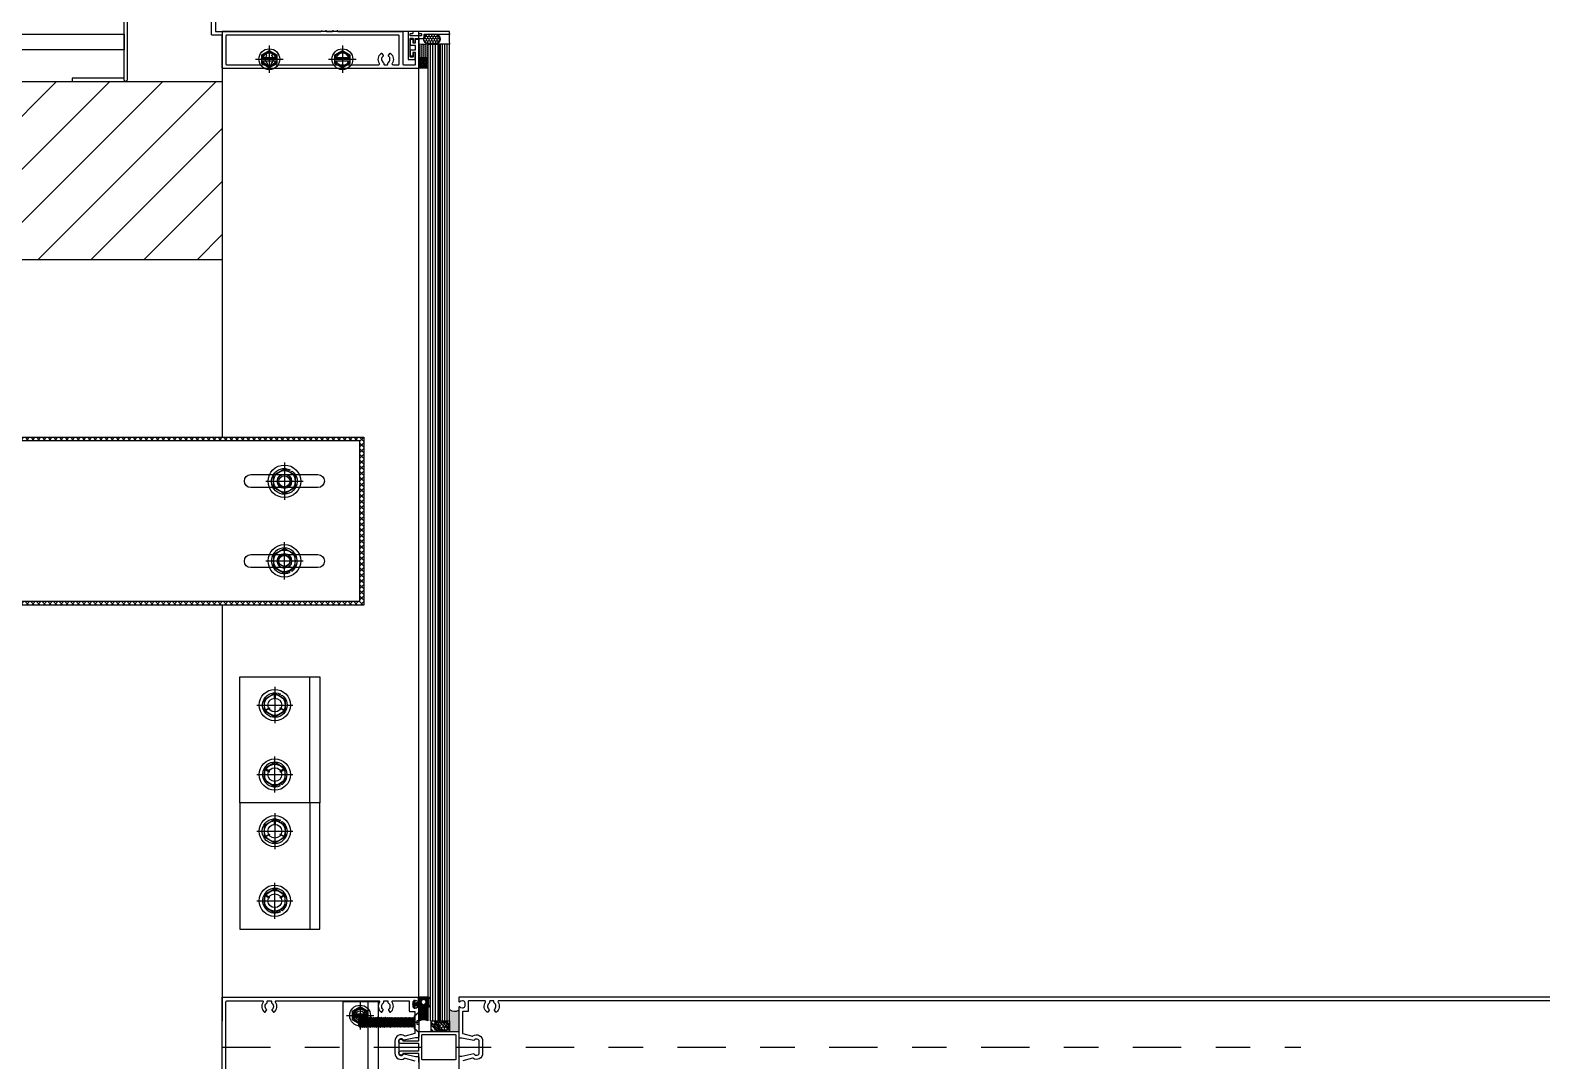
# Model space of a CAD drawing. Header units: millimetres. Extents: x -101 to 3415, y -52 to 1366.
# Drawn here: x 279.962 to 284.343, y 160.56 to 163.547 of the extents above; entities that cross this region are included whole.
import ezdxf

# ---------------------------------------------------------------- set-up
doc = ezdxf.new("R2010")
doc.units = ezdxf.units.MM
doc.linetypes.add('CENTER3', pattern=[0.28, 0.14, -0.05, 0.04, -0.05])
doc.layers.add('00_ARQ', color=8, linetype='Continuous')
doc.layers.add('A-CANCELERIA', color=2, linetype='Continuous')

# ---------------------------------------------------------------- blocks, each defined once
blk = doc.blocks.new('AUDIT_I_220507212152-0')
at = {"layer": 'A-CANCELERIA'}
h = blk.add_hatch(dxfattribs=at)
h.set_pattern_fill('ANSI37', color=256, scale=0.0002, angle=-90, style=0)
h.set_pattern_definition([(45, (268.7374978, -51.6624276), (0.000449012806, -0.000449012806), []), (315, (268.7374978, -51.6624276), (-0.000449012806, -0.000449012806), [])])
edge = h.paths.add_edge_path()
edge.add_line((270.36443, -57.14865), (270.36422, -57.15043))
edge.add_line((270.36422, -57.15043), (270.36422, -57.15164))
edge.add_arc((270.36461, -57.15164), 0.000381, 180, 258.60011)
edge.add_line((270.36453, -57.15202), (270.36673, -57.15246))
edge.add_arc((270.36676, -57.15234), 0.000127, 258.60011, 374.63217)
edge.add_line((270.36688, -57.15231), (270.3666, -57.15123))
edge.add_arc((270.36697, -57.15113), 0.000381, 14.63217, 194.63217, ccw=False)
edge.add_line((270.36734, -57.15104), (270.36791, -57.15323))
edge.add_line((270.36791, -57.15323), (270.36734, -57.15542))
edge.add_arc((270.36697, -57.15532), 0.000381, 165.36783, 345.36783, ccw=False)
edge.add_line((270.3666, -57.15523), (270.36688, -57.15415))
edge.add_arc((270.36676, -57.15412), 0.000127, 345.36783, 461.39989)
edge.add_line((270.36673, -57.15399), (270.36453, -57.15444))
edge.add_arc((270.36461, -57.15481), 0.000381, 101.39989, 180)
edge.add_line((270.36422, -57.15481), (270.36422, -57.155))
edge.add_line((270.36422, -57.155), (270.35787, -57.155))
edge.add_line((270.35787, -57.155), (270.35787, -57.15323))
edge.add_line((270.35787, -57.15323), (270.35787, -57.15043))
edge.add_line((270.35787, -57.15043), (270.35787, -57.14865))
edge.add_line((270.35787, -57.14865), (270.36443, -57.14865))
edge = h.paths.add_edge_path(flags=16)
edge.add_line((270.35991, -57.15158), (270.35991, -57.15208))
edge.add_arc((270.36105, -57.15208), 0.00114, 180, 360)
edge.add_line((270.36219, -57.15208), (270.36219, -57.15158))
edge.add_arc((270.36105, -57.15158), 0.00114, 360, 540)

msp = doc.modelspace()

# ---------------------------------------------------------------- hatches: boundary and pattern name
at = {"layer": '00_ARQ'}
h = msp.add_hatch(dxfattribs=at)
h.set_pattern_fill('HONEY', color=9, scale=0.001372, angle=90, style=0)
h.set_pattern_definition([(90, (302.2196045, 167.4246127), (0.0037721501, 0.0065335572), [0.0043557048, -0.0087114096]), (330, (302.2196045, 167.4246127), (0.00377215146, -0.0065335564), [0.0043557048, -0.0087114096]), (30, (302.2196045, 167.4246127), (0.0075443016, 8e-10), [-0.0087114096, 0.0043557048])])
edge = h.paths.add_edge_path()
edge.add_line((281.1166, 163.5365), (281.1352, 163.5362))
edge.add_arc((281.1352, 163.5217), 0.0145, -90, 90, ccw=False)
edge.add_line((281.1352, 163.5072), (281.1166, 163.5074))
edge.add_arc((281.1166, 163.522), 0.0145, 90, 270, ccw=False)
h = msp.add_hatch(dxfattribs=at)
h.set_pattern_fill('SELLADOR', color=9, scale=0.116152, angle=-90, style=0)
h.set_pattern_definition([(270, (288.525187, 138.3496184), (-0.001170883143, -0.00058544157), [0, -0.001170883143])])
edge = h.paths.add_edge_path()
edge.add_line((281.088, 163.5069), (281.088, 163.4667))
edge.add_line((281.088, 163.4667), (281.1153, 163.4667))
edge.add_line((281.1153, 163.4667), (281.1153, 163.5072))
edge.add_arc((281.1008, 163.5814), 0.0757, 260.2284, 281.065, ccw=False)
h = msp.add_hatch(dxfattribs=at)
h.set_pattern_fill('NORTON', color=9, scale=0.116152, style=0)
h.set_pattern_definition([(180, (284.1886247, 161.7919682), (0, 0.004056067), [0.002341772, -0.004683543]), (60, (284.1886247, 161.7919682), (0.003512657, -0.0020280336), [0.002341772, -0.004683543]), (120, (284.186283, 161.7919682), (0.003512657, 0.0020280336), [0.002341772, -0.004683543]), (60, (284.18238, 161.785208), (0.007025315, -0.004056068), [0, -0.01405063]), (60, (284.1831605, 161.78656), (0.007025315, -0.004056068), [0, -0.01405063]), (60, (284.183941, 161.787912), (0.007025315, -0.004056068), [0, -0.01405063]), (60, (284.184722, 161.789264), (0.007025315, -0.004056068), [0, -0.01405063]), (60, (284.185502, 161.790616), (0.007025315, -0.004056068), [0, -0.01405063]), (60, (284.18238, 161.79332), (0.007025315, -0.004056068), [0, -0.01405063]), (60, (284.1831605, 161.794672), (0.007025315, -0.004056068), [0, -0.01405063]), (60, (284.183941, 161.796024), (0.007025315, -0.004056068), [0, -0.01405063]), (60, (284.184722, 161.797376), (0.007025315, -0.004056068), [0, -0.01405063]), (60, (284.185502, 161.798728), (0.007025315, -0.004056068), [0, -0.01405063]), (60, (284.191552, 161.795686), (0.007025315, -0.004056068), [0, -0.007025315]), (60, (284.190381, 161.796362), (0.007025315, -0.004056068), [0, -0.007025315]), (60, (284.188039, 161.797714), (0.007025315, -0.004056068), [0, -0.007025315]), (60, (284.186868, 161.79839), (0.007025315, -0.004056068), [0, -0.007025315])])
h.paths.add_polyline_path([(281.1153, 163.4377), (281.1153, 163.4667), (281.088, 163.4667), (281.088, 163.4377)])
h = msp.add_hatch(dxfattribs=at)
h.set_pattern_fill('LINE', color=9, scale=0.034297, angle=45, style=0)
h.set_pattern_definition([(45, (-3488.39546, -6.57728), (-0.07699871, 0.07699871), [])])
h.paths.add_polyline_path([(280.518, 162.8819), (226.9508, 162.8819), (226.9508, 163.3987), (280.518, 163.3987)])
h = msp.add_hatch(dxfattribs=at)
h.set_pattern_fill('ANSI37', color=9, scale=0.003658, style=0)
h.set_pattern_definition([(135, (297.866469, 165.621659), (0.008213196, 0.008213196), []), (45, (297.866469, 165.621659), (0.008213196, -0.008213196), [])])
h.paths.add_polyline_path([(279.2234, 161.8918), (280.9176, 161.8918), (280.9176, 162.3564), (279.2234, 162.3564), (279.2234, 162.3674), (280.9286, 162.3674), (280.9286, 161.8808), (279.2234, 161.8808)])
h = msp.add_hatch(dxfattribs=at)
h.set_pattern_fill('DOTS', color=9, scale=0.000457292, style=0)
h.set_pattern_definition([(180, (277.4189479, 169.09927284), (-0.0003629754, 0.0007259508), [0, -0.0007259508])])
edge = h.paths.add_edge_path()
edge.add_ellipse((281.103, 160.6793), major_axis=(0.0255, 0.0255), ratio=1, start_angle=411.4673, end_angle=429.6652, ccw=False)
edge.add_line((281.099, 160.7152), (281.1071, 160.7152))
edge.add_ellipse((281.103, 160.6793), major_axis=(0.0255, 0.0255), ratio=1, start_angle=384.7726, end_angle=398.5327, ccw=False)
edge.add_line((281.1155, 160.7132), (281.1155, 160.6756))
edge.add_ellipse((281.103, 160.6418), major_axis=(0.0255, 0.0255), ratio=1, start_angle=24.7726, end_angle=69.6652)
edge.add_line((281.088, 160.6745), (281.088, 160.7121))
h = msp.add_hatch(dxfattribs=at)
h.set_pattern_fill('CALZAS', color=9, scale=0.123451, style=0)
h.set_pattern_definition([(135, (284.025962, 154.568037), (0.01662926, 0.01662926), [0.12345054, -0.03086263, 0.06172527, -0.03086263]), (135, (284.02804, 154.570115), (0.01662926, 0.01662926), [0.15431317, -0.03086263, 0.03086263, -0.03086263]), (135, (284.03012, 154.572194), (0.01662926, 0.01662926), [0.0925879, -0.00771566, 0.01543132, -0.00771566]), (135, (284.033693, 154.575768), (0.01662926, 0.01662926), [0.2469011, -0.0077157]), (135, (284.036355, 154.57843), (0.01662926, 0.01662926), [0.06172527, -0.001234505, 0, -0.001234505, 0, -0.001234505])])
h.paths.add_polyline_path([(281.1237, 160.6756), (281.1767, 160.6756), (281.1768, 160.6447), (281.1237, 160.6447)])
h = msp.add_hatch(dxfattribs=at)
h.set_pattern_fill('HONEY', color=9, scale=0.001458, angle=90, style=0)
h.set_pattern_definition([(90, (298.770623, 175.122398), (0.0040091729, 0.0069440928), [0.0046293952, -0.0092587904]), (330, (298.770623, 175.122398), (0.00400917434, -0.006944092), [0.0046293952, -0.0092587904]), (30, (298.770623, 175.122398), (0.00801834724, 8e-10), [-0.0092587904, 0.0046293952])])
edge = h.paths.add_edge_path()
edge.add_line((281.1475, 160.6756), (281.1598, 160.6756))
edge.add_arc((281.1598, 160.6602), 0.0154, -90, 90, ccw=False)
edge.add_line((281.1598, 160.6447), (281.1475, 160.6447))
edge.add_arc((281.1475, 160.6602), 0.0154, 90, 270, ccw=False)
h = msp.add_hatch(dxfattribs=at)
h.set_pattern_fill('DOTS', color=9, scale=0.123451, style=0)
h.set_pattern_definition([(270, (277.4189479, 174.2029275), (-0.00065335572, -0.00032667786), [0, -0.00065335572])])
edge = h.paths.add_edge_path()
edge.add_line((281.1767, 160.6756), (281.1773, 160.6756))
edge.add_line((281.1773, 160.6756), (281.1773, 160.6918))
edge.add_line((281.1773, 160.6918), (281.1773, 160.7081))
edge.add_ellipse((281.1924, 160.7278), major_axis=(0.0175, 0.0175), ratio=1, start_angle=187.5562, end_angle=252.7403)
edge.add_line((281.2039, 160.7058), (281.2039, 160.6447))
edge.add_line((281.2039, 160.6447), (281.1774, 160.6447))
edge.add_line((281.1774, 160.6447), (281.1767, 160.6756))

# ---------------------------------------------------------------- linework, layer by layer
at = {"layer": '00_ARQ', "color": 9}
for p, q in [((281.1428, 163.5037, 0.0001), (281.1497, 163.5037, 0.0001)), ((280.9142, 160.6585), (280.9142, 160.6825)), ((281.088, 160.6708), (281.062, 160.6708))]:
    msp.add_line(p, q, dxfattribs=at)
for points in [[(281.088, 160.555), (281.088, 160.5791, 0.414214), (281.0863, 160.5808), (281.043, 160.5808, 0.299044), (281.0414, 160.5798, -0.814098), (281.0299, 160.5821, -0.414214), (281.0359, 160.5881), (281.0863, 160.5881, 0.414214), (281.088, 160.5899), (281.088, 160.6082, 0.414214), (281.0863, 160.6099), (281.0359, 160.6099, -0.999975), (281.0359, 160.6219, -0.299206), (281.0414, 160.6183, 0.299044), (281.043, 160.6172), (281.0863, 160.6172, 0.414214), (281.088, 160.619), (281.088, 160.643, -0.414214), (281.0897, 160.6447, 0), (281.2022, 160.6447, -0.414214), (281.2039, 160.643)], [(280.2431, 163.7764), (280.2431, 163.4033, -1), (280.2339, 163.4033), (280.2339, 163.7857, -0.414214)], [(280.8513, 163.5472, 0.414214), (280.8549, 163.5435), (281.0407, 163.5435, -0.414214), (281.042, 163.5422), (281.042, 163.4487, 0.414214), (281.0434, 163.4473), (281.0775, 163.4473, 0.414214), (281.0788, 163.4487), (281.0788, 163.4816, 0.414214), (281.0775, 163.483), (281.0725, 163.483, 0.414214), (281.0711, 163.4816), (281.0711, 163.473, -0.414214), (281.0697, 163.4716), (281.0652, 163.4716, -0.414214), (281.0639, 163.473), (281.0639, 163.4889, -0.414214), (281.0652, 163.4902), (281.0775, 163.4902, 0.414214), (281.0788, 163.4916), (281.0788, 163.5016, 0.414214), (281.0775, 163.5029), (281.0652, 163.5029, -0.414214), (281.0639, 163.5043), (281.0639, 163.5202, -0.414214), (281.0652, 163.5216), (281.0697, 163.5216, -0.414214), (281.0711, 163.5202), (281.0711, 163.5115, 0.414214), (281.0725, 163.5102), (281.0775, 163.5102, 0.414214), (281.0788, 163.5115), (281.0788, 163.5202, -0.414214), (281.0802, 163.5216), (281.0866, 163.5216, -0.414214), (281.088, 163.5202), (281.088, 163.4377, -0.414214), (281.0867, 163.4364), (280.5194, 163.4364, -0.414214), (280.518, 163.4377), (280.518, 163.5313, 0.414214), (280.5166, 163.5326), (280.489, 163.5326, -0.414214), (280.4876, 163.534), (280.4876, 163.6808, -0.414214)], [(280.4986, 163.6359), (280.4986, 163.5449, 0.414214), (280.4999, 163.5435), (280.803, 163.5435, 0.414214), (280.8066, 163.5472)], [(280.8182, 163.5472, 0.414214), (280.8218, 163.5435), (280.8361, 163.5435, 0.414214), (280.8398, 163.5472)], [(281.1772, 163.5435), (281.089, 163.5435, 0.414214), (281.0867, 163.5413), (281.0867, 163.5403, 0.414214), (281.089, 163.5381), (281.0936, 163.5381, -0.414214), (281.0959, 163.5358), (281.0959, 163.533, -0.414214), (281.0936, 163.5307), (281.0652, 163.5307, -0.414214), (281.0629, 163.533), (281.0629, 163.5358, -0.414214), (281.0652, 163.5381), (281.0698, 163.5381, 0.414214), (281.0721, 163.5403), (281.0721, 163.5413, 0.414214), (281.0698, 163.5435), (281.0584, 163.5435, 0.414214), (281.057, 163.5422), (281.057, 163.4635, 0.414214), (281.0584, 163.4622), (281.0761, 163.4622, 0.414214), (281.0775, 163.4635), (281.0775, 163.4809, 0.414214), (281.0761, 163.4822), (281.0734, 163.4822, 0.414214), (281.072, 163.4809), (281.072, 163.4708, -0.414214), (281.0706, 163.4694), (281.0643, 163.4694, -0.414214), (281.0629, 163.4708), (281.0629, 163.5225, -0.414214), (281.0643, 163.5239), (281.0706, 163.5239, -0.414214), (281.072, 163.5225), (281.072, 163.5124, 0.414214), (281.0734, 163.5111), (281.0761, 163.5111, 0.414214), (281.0775, 163.5124), (281.0775, 163.522, -0.414214), (281.0788, 163.5234), (281.1013, 163.5234, 0.414214), (281.1036, 163.5257), (281.1036, 163.5339, -0.414214), (281.1059, 163.5362), (281.1772, 163.5362), (281.1772, 163.5435)], [(280.6985, 162.2555, -1), (280.6985, 162.22, -1), (280.6985, 162.2605)], [(280.6985, 161.9927, 1), (280.6985, 162.0282, 1), (280.6985, 161.9877)], [(280.518, 160.4556), (280.518, 160.7425, -0.414214), (280.5197, 160.7442), (281.0857, 160.7442, -0.414214), (281.088, 160.7419), (281.088, 160.7324, -0.669376), (281.085, 160.7311, 0.199773), (281.0776, 160.7342), (281.0764, 160.7342, 0.414214), (281.0706, 160.7284), (281.0706, 160.7182, 0.414214), (281.0764, 160.7124), (281.0776, 160.7124, 0.199773), (281.085, 160.7155, -0.669376), (281.088, 160.7142), (281.088, 160.6282, -0.414214), (281.0863, 160.6265), (281.0789, 160.6265), (281.0445, 160.6188, -0.356258), (281.043, 160.6196, 0.808797), (281.0299, 160.6168), (281.0299, 160.5813, 0.808797), (281.043, 160.5785, -0.356258), (281.0445, 160.5792), (281.0789, 160.5716), (281.0863, 160.5716, -0.414214), (281.088, 160.5698), (281.088, 160.4838, -0.669376)], [(280.529, 160.4684), (280.529, 160.7296, -0.414214), (280.5326, 160.7333), (280.6345, 160.7333, -0.597049), (280.6365, 160.7295, 0.385613), (280.641, 160.7005, 0.434031), (280.643, 160.7008), (280.647, 160.7065, 0.384687), (280.6468, 160.7083, -0.496295), (280.6481, 160.7276, 0.251973), (280.6487, 160.7288), (280.6487, 160.7319, -0.414214), (280.6501, 160.7333), (280.6595, 160.7333, -0.414214), (280.6608, 160.7319), (280.6608, 160.7288, 0.251974), (280.6614, 160.7276, -0.496289), (280.6627, 160.7083, 0.384737), (280.6625, 160.7065), (280.6665, 160.7008, 0.433937), (280.6685, 160.7005, 0.38562), (280.673, 160.7295, -0.597036), (280.675, 160.7333), (280.9721, 160.7333, -0.597066), (280.9742, 160.7295, 0.385613), (280.9787, 160.7005, 0.434031), (280.9806, 160.7008), (280.9847, 160.7065, 0.384687), (280.9845, 160.7083, -0.496295), (280.9857, 160.7276, 0.251973), (280.9864, 160.7288), (280.9864, 160.7319, -0.414214), (280.9877, 160.7333), (280.9971, 160.7333, -0.414214), (280.9985, 160.7319), (280.9985, 160.7288, 0.251974), (280.9991, 160.7276, -0.496289), (281.0004, 160.7083, 0.384737), (281.0002, 160.7065), (281.0042, 160.7008, 0.433937), (281.0062, 160.7005, 0.38562), (281.0107, 160.7295, -0.597055), (281.0127, 160.7333), (281.0592, 160.7333, -0.414214), (281.0606, 160.7319), (281.0606, 160.7038, 0.414214), (281.062, 160.7024), (281.0757, 160.7024, -0.414214), (281.077, 160.701), (281.077, 160.6396, -0.339454), (281.0764, 160.6388), (281.0481, 160.6312, -0.221837), (281.0469, 160.6314), (281.0469, 160.6314, 0.606882), (281.0189, 160.6168), (281.0189, 160.5813, 0.608426), (281.047, 160.5667, -0.222929), (281.0482, 160.5669), (281.0764, 160.5594, -0.339454)], [(288.0349, 160.7442), (281.2062, 160.7442, 0.414214), (281.2039, 160.7419), (281.2039, 160.7324, 0.669376), (281.2069, 160.7311, -0.199773), (281.2143, 160.7342), (281.2156, 160.7342, -0.414214), (281.2214, 160.7284), (281.2214, 160.7182, -0.414214), (281.2156, 160.7124), (281.2143, 160.7124, -0.199773), (281.2069, 160.7155, 0.669376), (281.2039, 160.7142), (281.2039, 160.6282, 0.414214), (281.2057, 160.6265), (281.2131, 160.6265), (281.2474, 160.6188, 0.356258), (281.249, 160.6196, -0.808797), (281.2621, 160.6168), (281.2621, 160.5813, -0.808797), (281.249, 160.5785, 0.356258), (281.2474, 160.5792), (281.2131, 160.5716), (281.2057, 160.5716, 0.414214), (281.2039, 160.5698), (281.2039, 160.4838, 0.669376)], [(287.8796, 160.7333), (281.3198, 160.7333, 0.597066), (281.3178, 160.7295, -0.385613), (281.3133, 160.7005, -0.434031), (281.3113, 160.7008), (281.3073, 160.7065, -0.384687), (281.3075, 160.7083, 0.496295), (281.3062, 160.7276, -0.251973), (281.3056, 160.7288), (281.3056, 160.7319, 0.414214), (281.3042, 160.7333), (281.2948, 160.7333, 0.414214), (281.2934, 160.7319), (281.2934, 160.7288, -0.251974), (281.2928, 160.7276, 0.496289), (281.2915, 160.7083, -0.384737), (281.2918, 160.7065), (281.2877, 160.7008, -0.433937), (281.2858, 160.7005, -0.38562), (281.2813, 160.7295, 0.597055), (281.2792, 160.7333), (281.2327, 160.7333, 0.414214), (281.2314, 160.7319), (281.2314, 160.7038, -0.414214), (281.23, 160.7024), (281.2163, 160.7024, 0.414214), (281.2149, 160.701), (281.2149, 160.6396, 0.339454), (281.2155, 160.6388), (281.2439, 160.6312, 0.221837), (281.245, 160.6314), (281.245, 160.6314, -0.606882), (281.273, 160.6168), (281.273, 160.5813, -0.608426), (281.2449, 160.5667, 0.222929), (281.2438, 160.5669), (281.2155, 160.5594, 0.339454)], [(281.2039, 160.643), (281.2039, 160.555, -0.414214)]]:
    msp.add_lwpolyline(points, format="xyb", dxfattribs=at)
at = {"layer": '00_ARQ', "color": 9, "ltscale": 3}
msp.add_lwpolyline([(277.7725, 163.4901), (277.7725, 163.5359), (280.2339, 163.5359), (280.2339, 163.4901)], close=True, dxfattribs=at)
at = {"layer": '00_ARQ', "color": 9}
for points in [[(281.088, 160.6756), (281.088, 163.5435), (280.518, 163.5435), (280.518, 162.3674)], [(280.6547, 163.503), (280.6547, 163.4232)], [(280.8666, 163.503), (280.8666, 163.4232)], [(281.1155, 160.6756), (281.1155, 163.5072), (281.1429, 163.5072), (281.1429, 160.6756)], [(281.1224, 160.6756), (281.1224, 163.5072)], [(281.1292, 160.6756), (281.1292, 163.5072)], [(281.1361, 160.6756), (281.1361, 163.5072)], [(281.1773, 160.6756), (281.1773, 163.5072), (281.1499, 163.5072), (281.1499, 160.6756)], [(281.1568, 160.6756), (281.1568, 163.5072)], [(281.1636, 160.6756), (281.1636, 163.5072)], [(281.1705, 160.6756), (281.1705, 163.5072)], [(280.6149, 163.4631), (280.6946, 163.4631)], [(280.633, 163.4675), (280.6765, 163.4675)], [(280.633, 163.4587), (280.6765, 163.4587)], [(280.8267, 163.4631), (280.9065, 163.4631)], [(280.8448, 163.4675), (280.8884, 163.4675)], [(280.8448, 163.4587), (280.8884, 163.4587)], [(280.2339, 163.4079), (280.0828, 163.4079), (280.0828, 163.3987), (280.2385, 163.3987)], [(280.6985, 162.2936), (280.6985, 162.1853)], [(280.6444, 162.2395), (280.7526, 162.2395)], [(280.6985, 161.9546), (280.6985, 162.0629)], [(280.6444, 162.0087), (280.7526, 162.0087)], [(280.518, 161.8808), (280.518, 160.6756)], [(280.6707, 161.6432), (280.6707, 161.5385)], [(280.6184, 161.5908), (280.723, 161.5908)], [(280.6707, 161.3369), (280.6707, 161.4415)], [(280.6184, 161.3892), (280.723, 161.3892)], [(280.6707, 161.2773), (280.6707, 161.1726)], [(280.6184, 161.225), (280.723, 161.225)], [(280.6707, 160.971), (280.6707, 161.0757)], [(280.6184, 161.0234), (280.723, 161.0234)], [(280.9179, 160.7304), (280.9179, 160.6506)], [(280.9415, 160.4664), (280.9415, 160.7316)], [(280.8781, 160.6905), (280.9578, 160.6905)], [(280.8962, 160.6948), (280.9397, 160.6948)], [(280.8962, 160.6861), (280.9397, 160.6861)], [(280.9142, 160.6585), (280.9152, 160.6601), (280.9181, 160.6816), (280.9163, 160.6847), (280.9155, 160.6847), (280.9142, 160.6825)], [(280.9163, 160.6847), (280.9142, 160.6653)], [(280.9142, 160.6722), (280.9155, 160.6847)], [(280.9181, 160.6816), (280.9195, 160.6816)], [(280.9184, 160.657), (280.9213, 160.6847)], [(280.9192, 160.657), (280.9221, 160.6847)], [(280.9253, 160.6816), (280.9239, 160.6816)], [(280.9242, 160.657), (280.9271, 160.6847)], [(280.9246, 160.6604), (280.9271, 160.6847)], [(280.9246, 160.6762), (280.9253, 160.6816), (280.9271, 160.6847), (280.9279, 160.6847), (280.9297, 160.6816), (280.9268, 160.6601), (280.925, 160.657), (280.9246, 160.657)], [(280.9246, 160.657), (280.9246, 160.6816), (280.9253, 160.6816)], [(280.925, 160.657), (280.9279, 160.6847)], [(280.9279, 160.6847), (280.925, 160.657)], [(280.9311, 160.6816), (280.9297, 160.6816)], [(280.9297, 160.6816), (280.9311, 160.6816)], [(280.93, 160.657), (280.933, 160.6847)], [(280.9304, 160.6604), (280.933, 160.6847)], [(280.9304, 160.6762), (280.9311, 160.6816), (280.933, 160.6847), (280.9337, 160.6847), (280.9355, 160.6816), (280.9326, 160.6601), (280.9308, 160.657), (280.9304, 160.657)], [(280.9304, 160.657), (280.9304, 160.6816), (280.9311, 160.6816)], [(280.9308, 160.657), (280.9337, 160.6847)], [(280.9337, 160.6847), (280.9308, 160.657)], [(280.9369, 160.6816), (280.9355, 160.6816)], [(280.9355, 160.6816), (280.9369, 160.6816)], [(280.9359, 160.657), (280.9388, 160.6847)], [(280.9395, 160.6847), (280.9366, 160.657)], [(280.9413, 160.6816), (280.9428, 160.6816)], [(280.9417, 160.657), (280.9446, 160.6847)], [(280.9424, 160.657), (280.9453, 160.6847)], [(280.9486, 160.6816), (280.9471, 160.6816)], [(280.9475, 160.657), (280.9504, 160.6847)], [(280.9511, 160.6847), (280.9482, 160.657)], [(280.9529, 160.6816), (280.9544, 160.6816)], [(280.9533, 160.657), (280.9562, 160.6847)], [(280.954, 160.657), (280.9569, 160.6847)], [(280.9602, 160.6816), (280.9587, 160.6816)], [(280.9591, 160.657), (280.962, 160.6847)], [(280.9598, 160.657), (280.9627, 160.6847)], [(280.966, 160.6816), (280.9645, 160.6816)], [(280.9649, 160.657), (280.9678, 160.6847)], [(280.9685, 160.6847), (280.9656, 160.657)], [(280.9703, 160.6816), (280.9718, 160.6816)], [(280.9707, 160.657), (280.9736, 160.6847)], [(280.9714, 160.657), (280.9743, 160.6847)], [(280.9776, 160.6816), (280.9761, 160.6816)], [(280.9765, 160.657), (280.9794, 160.6847)], [(280.9801, 160.6847), (280.9772, 160.657)], [(280.982, 160.6816), (280.9834, 160.6816)], [(280.9823, 160.657), (280.9852, 160.6847)], [(280.983, 160.657), (280.9859, 160.6847)], [(280.9892, 160.6816), (280.9878, 160.6816)], [(280.9881, 160.657), (280.991, 160.6847)], [(280.9918, 160.6847), (280.9889, 160.657)], [(280.9936, 160.6816), (280.995, 160.6816)], [(280.9939, 160.657), (280.9968, 160.6847)], [(280.9947, 160.657), (280.9976, 160.6847)], [(281.0008, 160.6816), (280.9994, 160.6816)], [(281.0001, 160.6604), (281.0026, 160.6847)], [(281.0001, 160.6762), (281.0008, 160.6816), (281.0026, 160.6847), (281.0034, 160.6847), (281.0052, 160.6816), (281.0023, 160.6601), (281.0005, 160.657), (281.0001, 160.657)], [(281.0001, 160.657), (281.0001, 160.6816), (281.0008, 160.6816)], [(281.0005, 160.657), (281.0034, 160.6847)], [(281.0066, 160.6816), (281.0052, 160.6816)], [(281.0055, 160.657), (281.0085, 160.6847)], [(281.0092, 160.6847), (281.0063, 160.657)], [(281.011, 160.6816), (281.0124, 160.6816)], [(281.0114, 160.657), (281.0143, 160.6847)], [(281.0121, 160.657), (281.015, 160.6847)], [(281.0183, 160.6816), (281.0168, 160.6816)], [(281.0172, 160.657), (281.0201, 160.6847)], [(281.0208, 160.6847), (281.0179, 160.657)], [(281.0226, 160.6816), (281.0241, 160.6816)], [(281.023, 160.657), (281.0259, 160.6847)], [(281.0237, 160.657), (281.0266, 160.6847)], [(281.0299, 160.6816), (281.0284, 160.6816)], [(281.0288, 160.657), (281.0317, 160.6847)], [(281.0295, 160.657), (281.0324, 160.6847)], [(281.0357, 160.6816), (281.0342, 160.6816)], [(281.0346, 160.657), (281.0375, 160.6847)], [(281.0382, 160.6847), (281.0353, 160.657)], [(281.04, 160.6816), (281.0415, 160.6816)], [(281.0404, 160.657), (281.0433, 160.6847)], [(281.0411, 160.657), (281.044, 160.6847)], [(281.0473, 160.6816), (281.0458, 160.6816)], [(281.0462, 160.657), (281.0491, 160.6847)], [(281.0498, 160.6847), (281.0469, 160.657)], [(281.0516, 160.6816), (281.0531, 160.6816)], [(281.052, 160.657), (281.0549, 160.6847)], [(281.0527, 160.657), (281.0556, 160.6847)], [(281.0589, 160.6816), (281.0575, 160.6816)], [(281.0578, 160.657), (281.0607, 160.6847)], [(281.0614, 160.6847), (281.0585, 160.657)], [(281.0633, 160.6816), (281.0647, 160.6816)], [(281.0636, 160.657), (281.0665, 160.6847)], [(281.0643, 160.657), (281.0673, 160.6847)], [(281.0705, 160.6816), (281.0691, 160.6816)], [(281.0694, 160.657), (281.0723, 160.6847)], [(281.0731, 160.6847), (281.0702, 160.657)], [(281.0752, 160.657), (281.0734, 160.6601), (281.0756, 160.6762)], [(281.0749, 160.6816), (281.0756, 160.6816)], [(280.9152, 160.6601), (280.9166, 160.6601)], [(280.9224, 160.6601), (280.921, 160.6601)], [(280.9282, 160.6601), (280.9268, 160.6601)], [(280.9268, 160.6601), (280.9282, 160.6601)], [(280.934, 160.6601), (280.9326, 160.6601)], [(280.9326, 160.6601), (280.934, 160.6601)], [(280.9384, 160.6601), (280.9398, 160.6601)], [(280.9457, 160.6601), (280.9442, 160.6601)], [(280.95, 160.6601), (280.9515, 160.6601)], [(280.9573, 160.6601), (280.9558, 160.6601)], [(280.9631, 160.6601), (280.9616, 160.6601)], [(280.9674, 160.6601), (280.9689, 160.6601)], [(280.9747, 160.6601), (280.9732, 160.6601)], [(280.9756, 160.6665), (280.9747, 160.6601), (280.9756, 160.6586)], [(280.9791, 160.6601), (280.9805, 160.6601)], [(280.9863, 160.6601), (280.9849, 160.6601)], [(280.9907, 160.6601), (280.9921, 160.6601)], [(280.9979, 160.6601), (280.9965, 160.6601)], [(281.0037, 160.6601), (281.0023, 160.6601)], [(281.0081, 160.6601), (281.0095, 160.6601)], [(281.0153, 160.6601), (281.0139, 160.6601)], [(281.0197, 160.6601), (281.0212, 160.6601)], [(281.027, 160.6601), (281.0255, 160.6601)], [(281.0328, 160.6601), (281.0313, 160.6601)], [(281.0371, 160.6601), (281.0386, 160.6601)], [(281.0444, 160.6601), (281.0429, 160.6601)], [(281.0453, 160.6665), (281.0444, 160.6601), (281.0453, 160.6586)], [(281.0487, 160.6601), (281.0502, 160.6601)], [(281.056, 160.6601), (281.0545, 160.6601)], [(281.0604, 160.6601), (281.0618, 160.6601)], [(281.0676, 160.6601), (281.0662, 160.6601)], [(281.072, 160.6601), (281.0734, 160.6601)], [(281.0752, 160.657), (281.0756, 160.6604)], [(281.0756, 160.657), (281.0752, 160.657)]]:
    msp.add_lwpolyline(points, dxfattribs=at)
for points in [[(281.0311, 163.4487), (281.0311, 163.5313, 0.414214), (281.0297, 163.5326), (280.5304, 163.5326, 0.414214), (280.529, 163.5313), (280.529, 163.4487, 0.414214), (280.5304, 163.4473), (280.6345, 163.4473, 0.597049), (280.6365, 163.4511, -0.385613), (280.641, 163.4801, -0.434031), (280.643, 163.4798), (280.647, 163.4741, -0.384687), (280.6468, 163.4723, 0.496295), (280.648, 163.453, -0.251973), (280.6487, 163.4518), (280.6487, 163.4487, 0.414214), (280.65, 163.4473), (280.6594, 163.4473, 0.414214), (280.6608, 163.4487), (280.6608, 163.4518, -0.251974), (280.6614, 163.453, 0.496289), (280.6627, 163.4723, -0.384737), (280.6625, 163.4741), (280.6665, 163.4798, -0.433937), (280.6685, 163.4801, -0.38562), (280.673, 163.4511, 0.597036), (280.675, 163.4473), (280.9721, 163.4473, 0.597066), (280.9742, 163.4511, -0.385613), (280.9786, 163.4801, -0.434031), (280.9806, 163.4798), (280.9847, 163.4741, -0.384687), (280.9844, 163.4723, 0.496295), (280.9857, 163.453, -0.251973), (280.9863, 163.4518), (280.9863, 163.4487, 0.414214), (280.9877, 163.4473), (280.9971, 163.4473, 0.414214), (280.9985, 163.4487), (280.9985, 163.4518, -0.251974), (280.9991, 163.453, 0.496289), (281.0004, 163.4723, -0.384737), (281.0002, 163.4741), (281.0042, 163.4798, -0.433937), (281.0062, 163.4801, -0.38562), (281.0107, 163.4511, 0.597055), (281.0127, 163.4473), (281.0297, 163.4473, 0.414214)], [(281.1166, 163.5365), (281.1352, 163.5362, -1), (281.1352, 163.5072), (281.1166, 163.5074, -1)], [(281.1352, 163.5362), (281.176, 163.5362, 0.334652), (281.1773, 163.5372, 0.085004), (281.1772, 163.5072), (281.1497, 163.5072), (281.1352, 163.5072, 0.999836)], [(280.6761, 163.4675), (280.6729, 163.4675, 0.788045), (280.6366, 163.4675), (280.6334, 163.4675, -0.816497)], [(280.6729, 163.4675), (280.6366, 163.4675, -0.788045)], [(280.8879, 163.4675), (280.8847, 163.4675, 0.788045), (280.8485, 163.4675), (280.8452, 163.4675, -0.816497)], [(280.8847, 163.4675), (280.8485, 163.4675, -0.788045)], [(281.088, 163.5069), (281.088, 163.4667), (281.1153, 163.4667), (281.1153, 163.5072, -0.091168)], [(280.6729, 163.4587), (280.6761, 163.4587, -0.816497), (280.6334, 163.4587), (280.6366, 163.4587, 0.788045)], [(280.6366, 163.4587), (280.6729, 163.4587, -0.788045)], [(280.8847, 163.4587), (280.8879, 163.4587, -0.816497), (280.8452, 163.4587), (280.8485, 163.4587, 0.788045)], [(280.8485, 163.4587), (280.8847, 163.4587, -0.788045)], [(280.7958, 162.2214), (280.6012, 162.2214, -1), (280.6012, 162.2591), (280.7958, 162.2591, -1)], [(280.715, 162.266), (280.7205, 162.2691, -23.873298), (280.7152, 162.2724), (280.7096, 162.2692)], [(280.7958, 161.9891), (280.6012, 161.9891, -1), (280.6012, 162.0268), (280.7958, 162.0268, -1)], [(280.715, 161.9822), (280.7205, 161.9791, 23.873298), (280.7152, 161.9758), (280.7096, 161.979)], [(280.6866, 161.6164), (280.6918, 161.6194, -23.873298), (280.6867, 161.6225), (280.6814, 161.6194)], [(280.67, 161.6089), (280.67, 161.6202, -1), (280.6714, 161.6202), (280.6714, 161.6089, -1)], [(280.6554, 161.5812), (280.6456, 161.5755, -1), (280.6449, 161.5767), (280.6547, 161.5824, -1)], [(280.6867, 161.5824), (280.6965, 161.5767, -1), (280.6958, 161.5755), (280.686, 161.5812, -1)], [(280.6866, 161.3636), (280.6918, 161.3606, 23.873298), (280.6867, 161.3575), (280.6814, 161.3606)], [(280.6554, 161.3988), (280.6456, 161.4045, 1), (280.6449, 161.4033), (280.6547, 161.3976, 1)], [(280.67, 161.3711), (280.67, 161.3598, 1), (280.6714, 161.3598), (280.6714, 161.3711, 1)], [(280.6867, 161.3976), (280.6965, 161.4033, 1), (280.6958, 161.4045), (280.686, 161.3988, 1)], [(280.6866, 161.2505), (280.6918, 161.2535, -23.873298), (280.6867, 161.2567), (280.6814, 161.2535)], [(280.67, 161.243), (280.67, 161.2544, -1), (280.6714, 161.2544), (280.6714, 161.243, -1)], [(280.6554, 161.2154), (280.6456, 161.2097, -1), (280.6449, 161.2109), (280.6547, 161.2166, -1)], [(280.6867, 161.2166), (280.6965, 161.2109, -1), (280.6958, 161.2097), (280.686, 161.2154, -1)], [(280.6866, 160.9978), (280.6918, 160.9948, 23.873298), (280.6867, 160.9917), (280.6814, 160.9948)], [(280.6554, 161.033), (280.6456, 161.0387, 1), (280.6449, 161.0374), (280.6547, 161.0318, 1)], [(280.6867, 161.0318), (280.6965, 161.0374, 1), (280.6958, 161.0387), (280.686, 161.033, 1)], [(280.67, 161.0053), (280.67, 160.994, 1), (280.6714, 160.994), (280.6714, 161.0053, 1)], [(280.9481, 160.6905, -1), (280.8877, 160.6905, -1)], [(280.9393, 160.6948), (280.9361, 160.6948, 0.788045), (280.8998, 160.6948), (280.8966, 160.6948, -0.816497)], [(280.9393, 160.6948), (280.9361, 160.6948, 0.788045), (280.8998, 160.6948), (280.8966, 160.6948, -0.816497)], [(281.0865, 160.7442), (281.0874, 160.7361), (281.0874, 160.7305, -0.357068), (281.086, 160.7288), (281.0759, 160.7268, -0.554492), (281.0753, 160.7275), (281.0766, 160.7324, 1), (281.0732, 160.7333), (281.0706, 160.7233), (281.0732, 160.7133, 1), (281.0766, 160.7142), (281.0753, 160.7191, -0.554492), (281.0759, 160.7198), (281.086, 160.7178, -0.357068), (281.0874, 160.7161), (281.0874, 160.7152), (281.1165, 160.7152), (281.1165, 160.7233), (281.1165, 160.7233), (281.1165, 160.7361), (281.1165, 160.7361), (281.1165, 160.7442)], [(281.086, 160.7178), (281.0759, 160.7198, 0.554492), (281.0753, 160.7191), (281.0766, 160.7142, -1), (281.0732, 160.7133), (281.0706, 160.7233), (281.0732, 160.7333, -1), (281.0766, 160.7324), (281.0753, 160.7275, 0.554492), (281.0759, 160.7268), (281.086, 160.7288, 0.357068), (281.0874, 160.7305), (281.0874, 160.7361), (281.0865, 160.7442), (281.1182, 160.7442), (281.1165, 160.7361), (281.1165, 160.7233), (281.1182, 160.7152), (281.0874, 160.7152), (281.0874, 160.7161, 0.357068)], [(280.9361, 160.6861), (280.9393, 160.6861, -0.816497), (280.8966, 160.6861), (280.8998, 160.6861, 0.788045)], [(280.8966, 160.6861), (280.8998, 160.6861, 0.788045), (280.9361, 160.6861), (280.9393, 160.6861, -0.816497)], [(280.9361, 160.6948), (280.8998, 160.6948, -0.788045)], [(280.9361, 160.6948), (280.8998, 160.6948, -0.788045)], [(280.8998, 160.6861), (280.9361, 160.6861, -0.788045)], [(280.8998, 160.6861), (280.9361, 160.6861, -0.788045)], [(281.1475, 160.6756), (281.1598, 160.6756, -1), (281.1598, 160.6447), (281.1475, 160.6447, -1)]]:
    msp.add_lwpolyline(points, format="xyb", close=True, dxfattribs=at)
for points in [[(280.633, 163.4757), (280.6547, 163.4882), (280.6765, 163.4757), (280.6765, 163.4505), (280.6547, 163.438), (280.633, 163.4505)], [(280.8448, 163.4757), (280.8666, 163.4882), (280.8884, 163.4757), (280.8884, 163.4505), (280.8666, 163.438), (280.8448, 163.4505)], [(281.1153, 163.4377), (281.1153, 163.4667), (281.088, 163.4667), (281.088, 163.4377)], [(280.518, 162.8819), (226.9508, 162.8819), (226.9508, 163.3987), (280.518, 163.3987)], [(279.2234, 161.8918), (280.9176, 161.8918), (280.9176, 162.3564), (279.2234, 162.3564), (279.2234, 162.3674), (280.9286, 162.3674), (280.9286, 161.8808), (279.2234, 161.8808)], [(280.9176, 162.3564), (279.2597, 162.3564), (279.2597, 161.8918), (280.9176, 161.8918)], [(280.6985, 162.2756), (280.7298, 162.2575), (280.7298, 162.2214), (280.6985, 162.2034), (280.6673, 162.2214), (280.6673, 162.2575)], [(280.6985, 161.9726), (280.7298, 161.9907), (280.7298, 162.0268), (280.6985, 162.0448), (280.6673, 162.0268), (280.6673, 161.9907)], [(280.8014, 161.3071), (280.5691, 161.3071), (280.5691, 161.6729), (280.8014, 161.6729)], [(280.8014, 161.3071), (280.7723, 161.3071), (280.7723, 161.6729), (280.8014, 161.6729)], [(280.6707, 161.6255), (280.7008, 161.6082), (280.7008, 161.5735), (280.6707, 161.5561), (280.6406, 161.5735), (280.6406, 161.6082)], [(280.6707, 161.3545), (280.7008, 161.3718), (280.7008, 161.4066), (280.6707, 161.4239), (280.6406, 161.4066), (280.6406, 161.3718)], [(280.8014, 161.3071), (280.5691, 161.3071), (280.5691, 160.9413), (280.8014, 160.9413)], [(280.8014, 161.3071), (280.7723, 161.3071), (280.7723, 160.9413), (280.8014, 160.9413)], [(280.6707, 161.2597), (280.7008, 161.2423), (280.7008, 161.2076), (280.6707, 161.1903), (280.6406, 161.2076), (280.6406, 161.2423)], [(280.6707, 160.9886), (280.7008, 161.006), (280.7008, 161.0407), (280.6707, 161.0581), (280.6406, 161.0407), (280.6406, 161.006)], [(280.9706, 160.4664), (280.8689, 160.4664), (280.8689, 160.7316), (280.9706, 160.7316)], [(280.8962, 160.7031), (280.9179, 160.7156), (280.9397, 160.7031), (280.9397, 160.6779), (280.9179, 160.6653), (280.8962, 160.6779)], [(280.8962, 160.7031), (280.8962, 160.6779), (280.9179, 160.6653), (280.9397, 160.6779), (280.9397, 160.7031), (280.9179, 160.7156)], [(280.8962, 160.6948), (280.9397, 160.6948), (280.9397, 160.6861), (280.8962, 160.6861)], [(280.9184, 160.657), (280.9166, 160.6601), (280.9195, 160.6816), (280.9213, 160.6847), (280.9221, 160.6847), (280.9239, 160.6816), (280.921, 160.6601), (280.9192, 160.657)], [(280.9279, 160.6847), (280.9271, 160.6847), (280.9253, 160.6816), (280.9224, 160.6601), (280.9242, 160.657), (280.925, 160.657), (280.9268, 160.6601), (280.9297, 160.6816)], [(280.9337, 160.6847), (280.933, 160.6847), (280.9311, 160.6816), (280.9282, 160.6601), (280.93, 160.657), (280.9308, 160.657), (280.9326, 160.6601), (280.9355, 160.6816)], [(280.9395, 160.6847), (280.9388, 160.6847), (280.9369, 160.6816), (280.934, 160.6601), (280.9359, 160.657), (280.9366, 160.657), (280.9384, 160.6601), (280.9413, 160.6816)], [(280.9417, 160.657), (280.9398, 160.6601), (280.9428, 160.6816), (280.9446, 160.6847), (280.9453, 160.6847), (280.9471, 160.6816), (280.9442, 160.6601), (280.9424, 160.657)], [(280.9511, 160.6847), (280.9504, 160.6847), (280.9486, 160.6816), (280.9457, 160.6601), (280.9475, 160.657), (280.9482, 160.657), (280.95, 160.6601), (280.9529, 160.6816)], [(280.9533, 160.657), (280.9515, 160.6601), (280.9544, 160.6816), (280.9562, 160.6847), (280.9569, 160.6847), (280.9587, 160.6816), (280.9558, 160.6601), (280.954, 160.657)], [(280.9591, 160.657), (280.9573, 160.6601), (280.9602, 160.6816), (280.962, 160.6847), (280.9627, 160.6847), (280.9645, 160.6816), (280.9616, 160.6601), (280.9598, 160.657)], [(280.9685, 160.6847), (280.9678, 160.6847), (280.966, 160.6816), (280.9631, 160.6601), (280.9649, 160.657), (280.9656, 160.657), (280.9674, 160.6601), (280.9703, 160.6816)], [(280.9707, 160.657), (280.9689, 160.6601), (280.9718, 160.6816), (280.9736, 160.6847), (280.9743, 160.6847), (280.9761, 160.6816), (280.9732, 160.6601), (280.9714, 160.657)], [(280.9801, 160.6847), (280.9794, 160.6847), (280.9776, 160.6816), (280.9747, 160.6601), (280.9765, 160.657), (280.9772, 160.657), (280.9791, 160.6601), (280.982, 160.6816)], [(280.9823, 160.657), (280.9805, 160.6601), (280.9834, 160.6816), (280.9852, 160.6847), (280.9859, 160.6847), (280.9878, 160.6816), (280.9849, 160.6601), (280.983, 160.657)], [(280.9918, 160.6847), (280.991, 160.6847), (280.9892, 160.6816), (280.9863, 160.6601), (280.9881, 160.657), (280.9889, 160.657), (280.9907, 160.6601), (280.9936, 160.6816)], [(280.9939, 160.657), (280.9921, 160.6601), (280.995, 160.6816), (280.9968, 160.6847), (280.9976, 160.6847), (280.9994, 160.6816), (280.9965, 160.6601), (280.9947, 160.657)], [(281.0092, 160.6847), (281.0085, 160.6847), (281.0066, 160.6816), (281.0037, 160.6601), (281.0055, 160.657), (281.0063, 160.657), (281.0081, 160.6601), (281.011, 160.6816)], [(281.0114, 160.657), (281.0095, 160.6601), (281.0124, 160.6816), (281.0143, 160.6847), (281.015, 160.6847), (281.0168, 160.6816), (281.0139, 160.6601), (281.0121, 160.657)], [(281.0208, 160.6847), (281.0201, 160.6847), (281.0183, 160.6816), (281.0153, 160.6601), (281.0172, 160.657), (281.0179, 160.657), (281.0197, 160.6601), (281.0226, 160.6816)], [(281.023, 160.657), (281.0212, 160.6601), (281.0241, 160.6816), (281.0259, 160.6847), (281.0266, 160.6847), (281.0284, 160.6816), (281.0255, 160.6601), (281.0237, 160.657)], [(281.0288, 160.657), (281.027, 160.6601), (281.0299, 160.6816), (281.0317, 160.6847), (281.0324, 160.6847), (281.0342, 160.6816), (281.0313, 160.6601), (281.0295, 160.657)], [(281.0382, 160.6847), (281.0375, 160.6847), (281.0357, 160.6816), (281.0328, 160.6601), (281.0346, 160.657), (281.0353, 160.657), (281.0371, 160.6601), (281.04, 160.6816)], [(281.0404, 160.657), (281.0386, 160.6601), (281.0415, 160.6816), (281.0433, 160.6847), (281.044, 160.6847), (281.0458, 160.6816), (281.0429, 160.6601), (281.0411, 160.657)], [(281.0498, 160.6847), (281.0491, 160.6847), (281.0473, 160.6816), (281.0444, 160.6601), (281.0462, 160.657), (281.0469, 160.657), (281.0487, 160.6601), (281.0516, 160.6816)], [(281.052, 160.657), (281.0502, 160.6601), (281.0531, 160.6816), (281.0549, 160.6847), (281.0556, 160.6847), (281.0575, 160.6816), (281.0545, 160.6601), (281.0527, 160.657)], [(281.0614, 160.6847), (281.0607, 160.6847), (281.0589, 160.6816), (281.056, 160.6601), (281.0578, 160.657), (281.0585, 160.657), (281.0604, 160.6601), (281.0633, 160.6816)], [(281.0636, 160.657), (281.0618, 160.6601), (281.0647, 160.6816), (281.0665, 160.6847), (281.0673, 160.6847), (281.0691, 160.6816), (281.0662, 160.6601), (281.0643, 160.657)], [(281.0731, 160.6847), (281.0723, 160.6847), (281.0705, 160.6816), (281.0676, 160.6601), (281.0694, 160.657), (281.0702, 160.657), (281.072, 160.6601), (281.0749, 160.6816)], [(281.088, 160.6756), (281.0823, 160.6756), (281.0823, 160.6661), (281.088, 160.6661), (281.088, 160.6415), (281.0756, 160.6519), (281.0756, 160.6898), (281.088, 160.7002)], [(281.1237, 160.6756), (281.1767, 160.6756), (281.1768, 160.6447), (281.1237, 160.6447)]]:
    msp.add_lwpolyline(points, close=True, dxfattribs=at)
at = {"layer": '00_ARQ', "color": 9, "const_width": 0.00457}
msp.add_lwpolyline([(281.1463, 160.6756), (281.1463, 163.5039)], dxfattribs=at)
at = {"layer": '00_ARQ', "color": 9, "elevation": -0.0001}
msp.add_lwpolyline([(281.1952, 160.5642, -0.414214), (281.1934, 160.5624), (281.1309, 160.5624), (281.0989, 160.5624, -0.414214), (281.0971, 160.5642), (281.0971, 160.6339, -0.414214), (281.0989, 160.6356), (281.1309, 160.6356), (281.1934, 160.6356, -0.414214), (281.1952, 160.6339)], format="xyb", close=True, dxfattribs=at)
at = {"layer": '00_ARQ', "color": 9, "linetype": 'CENTER3'}
msp.add_lwpolyline([(280.518, 160.599), (283.6443, 160.599)], dxfattribs=at)
at = {"layer": '00_ARQ', "color": 9}
for centre, radius in [((280.6547, 163.4631), 0.0302), ((280.8666, 163.4631), 0.0302), ((280.6985, 162.2395), 0.0472), ((280.6985, 162.2395), 0.0313), ((280.6985, 162.2395), 0.021), ((280.6985, 162.2395), 0.016), ((280.6985, 162.0087), 0.0472), ((280.6985, 162.0087), 0.0313), ((280.6985, 162.0087), 0.021), ((280.6985, 162.0087), 0.016), ((280.6707, 161.5908), 0.0454), ((280.6707, 161.5908), 0.0301), ((280.6707, 161.5908), 0.02), ((280.6707, 161.3892), 0.0454), ((280.6707, 161.3892), 0.0301), ((280.6707, 161.3892), 0.02), ((280.6707, 161.225), 0.0454), ((280.6707, 161.225), 0.0301), ((280.6707, 161.225), 0.02), ((280.6707, 161.0234), 0.0454), ((280.6707, 161.0234), 0.0301), ((280.6707, 161.0234), 0.02), ((280.9179, 160.6905), 0.0302), ((280.9179, 160.6905), 0.0137), ((280.9179, 160.6905), 0.0137)]:
    msp.add_circle(centre, radius, dxfattribs=at)
for centre, radius, start, end in [((281.103, 160.6793), 0.0361, 69.7726, 114.6652), ((281.103, 160.6418), 0.0361, 69.7726, 114.6652), ((281.1924, 160.7278), 0.0248, 232.5562, 297.7403)]:
    msp.add_arc(centre, radius, start, end, dxfattribs=at)

# ---------------------------------------------------------------- block references
at = {"layer": '00_ARQ', "color": 9, "xscale": -4.572918431750428, "yscale": 4.572918431750796, "zscale": 4.572918431750772}
msp.add_blockref('AUDIT_I_220507212152-0', (1517.441, 422.0803), dxfattribs=at)

doc.saveas('drawing.dxf')
